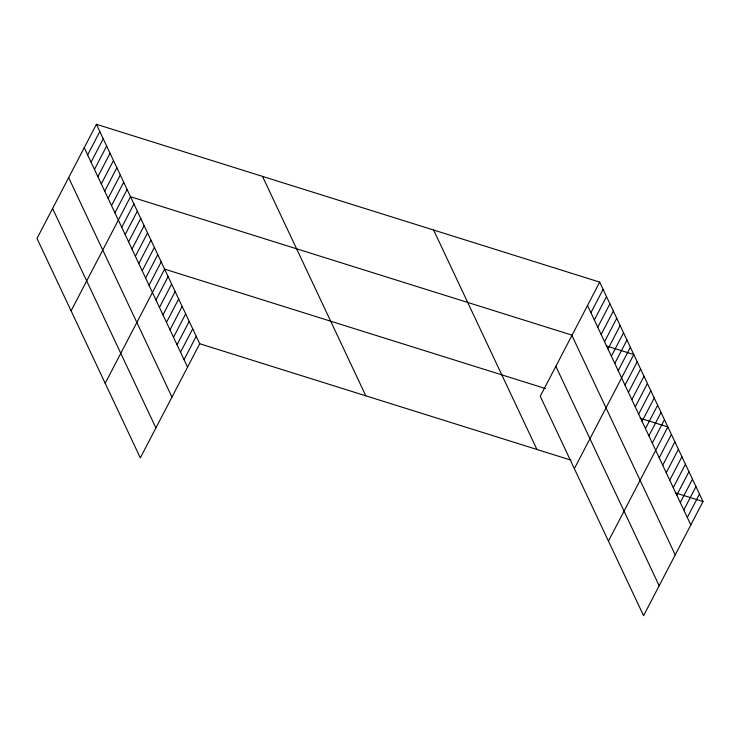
<?xml version="1.0" encoding="UTF-8"?>
<svg xmlns="http://www.w3.org/2000/svg" width="740" height="740" viewBox="0 0 740 740"><rect width="100%" height="100%" fill="white"/><g stroke="black" fill="none" stroke-linecap="round" stroke-linejoin="round"><path stroke-width="1.11" d="M96.422 124.302L37 238.456L140.313 457.894L199.735 343.739L96.422 124.302L599.687 282.107L703 501.544L643.578 615.699L540.265 396.261L599.687 282.107M87.662 154.928L99.835 131.544M91.066 162.171L103.239 138.787M94.48 169.414L106.653 146.03M97.883 176.656L110.066 153.263M101.297 183.899L113.47 160.506M104.71 191.133L116.883 167.749M108.114 198.376L120.287 174.992M111.527 205.618L123.7 182.234M114.931 212.861L127.104 189.477M71.096 310.874L130.518 196.72L572.038 335.155M121.749 227.347L133.931 203.963M125.162 234.589L137.335 211.196M128.575 241.832L140.748 218.439M131.979 249.066L144.152 225.681M135.392 256.308L147.565 232.924M138.796 263.551L150.969 240.167M142.21 270.794L154.383 247.41M145.613 278.036L157.787 254.653M149.027 285.279L161.2 261.886M105.182 383.283L164.613 269.129L545.445 388.546M155.946 299.978L168.119 276.594M159.461 307.442L171.634 284.058M162.976 314.898L175.149 291.514M166.482 322.363L178.664 298.979M169.996 329.827L182.169 306.434M173.512 337.283L185.685 313.899M177.026 344.748L189.2 321.364M180.532 352.203L192.715 328.819M184.047 359.668L196.22 336.284M590.927 312.733L603.1 289.349M594.331 319.976L606.504 296.592M597.744 327.219L609.917 303.825M601.148 334.462L613.331 311.068M604.562 341.695L616.735 318.311M607.975 348.938L620.148 325.554M611.379 356.18L623.552 332.796M614.792 363.423L626.965 340.039M618.196 370.666L630.369 347.282M574.36 468.67L633.782 354.525L606.106 345.839M625.013 385.151L637.196 361.758M628.427 392.394L640.6 369.001M631.84 399.628L644.013 376.244M635.244 406.871L647.417 383.486M638.657 414.113L650.83 390.729M642.061 421.356L654.234 397.972M645.474 428.599L657.647 405.215M648.878 435.842L661.051 412.457M652.292 443.084L664.465 419.691M608.447 541.088L667.878 426.934L640.192 418.257M659.211 457.783L671.384 434.399M662.726 465.247L674.899 441.854M666.24 472.703L678.413 449.319M669.746 480.168L681.929 456.784M673.261 487.632L685.434 464.239M676.776 495.088L688.949 471.704M680.291 502.553L692.464 479.159M683.797 510.008L695.979 486.624M687.312 517.473L699.485 494.089M199.735 343.739L570.993 460.151M675.324 492.868L703 501.544M587.514 305.49L690.827 524.928M571.918 335.442L675.232 554.889M555.86 366.309L659.164 585.747M433.612 230.029L536.926 449.467M262.506 176.379L365.81 395.817M84.249 147.685L187.562 367.132M68.654 177.637L171.967 397.084M52.596 208.504L155.899 427.942"/></g></svg>
